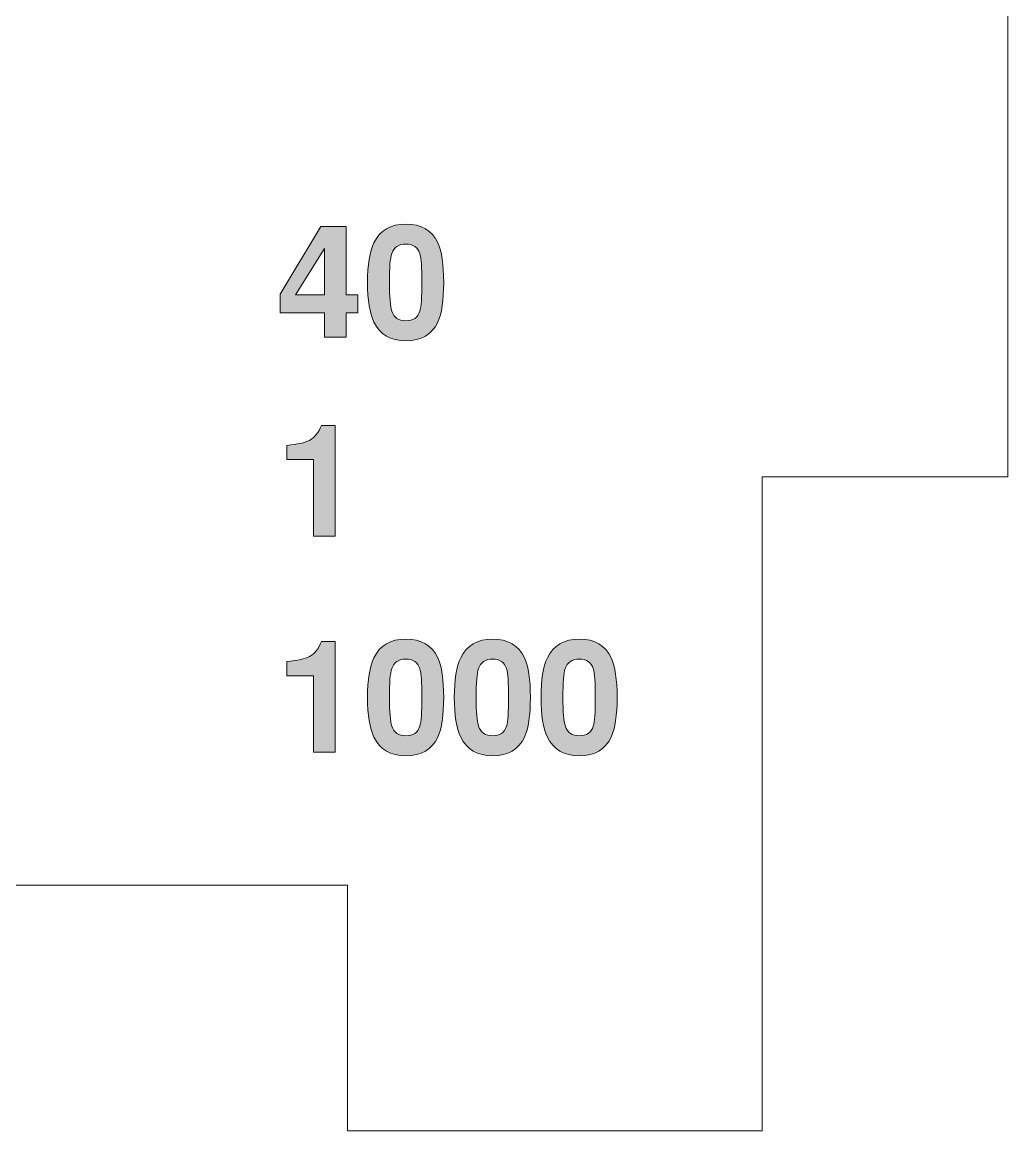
# Model space of a CAD drawing. Header units: inches. Extents: x 0.79 to 6.2, y -4.47 to -0.71.
# Drawn here: x 3.344 to 4.134, y -4.465 to -3.577 of the extents above; entities that cross this region are included whole.
import ezdxf

# ---------------------------------------------------------------- set-up
doc = ezdxf.new("R2010")
doc.units = ezdxf.units.IN
doc.header["$MEASUREMENT"] = 0
doc.layers.add('Layer 1', color=7, linetype='Continuous')

# ---------------------------------------------------------------- blocks, each defined once
blk = doc.blocks.new('block 35')
at = {"layer": 'Layer 1', "true_color": 0xed1f24}
h = blk.add_hatch(color=240, dxfattribs=at)
h.dxf.hatch_style = 2
edge = h.paths.add_edge_path()
edge.add_spline(control_points=[(3.68172, -3.78545), (3.68172, -3.7997), (3.68013, -3.81028), (3.67696, -3.8172), (3.6723, -3.8272), (3.6638, -3.8322), (3.65146, -3.8322), (3.63913, -3.8322), (3.63059, -3.8272), (3.62584, -3.8172), (3.62242, -3.81012), (3.62071, -3.79953), (3.62071, -3.78545), (3.62071, -3.77137), (3.62242, -3.76078), (3.62584, -3.7537), (3.63059, -3.7437), (3.63913, -3.7387), (3.65146, -3.7387), (3.6638, -3.7387), (3.6723, -3.7437), (3.67696, -3.7537), (3.68013, -3.76062), (3.68172, -3.7712), (3.68172, -3.78545)], knot_values=[0, 0, 0, 0, 1, 1, 1, 2, 2, 2, 3, 3, 3, 4, 4, 4, 5, 5, 5, 6, 6, 6, 7, 7, 7, 8, 8, 8, 8], degree=3, periodic=1)
edge = h.paths.add_edge_path()
edge.add_spline(control_points=[(3.66421, -3.78545), (3.66421, -3.77362), (3.66367, -3.76591), (3.66259, -3.76232), (3.66092, -3.75724), (3.65721, -3.7547), (3.65146, -3.7547), (3.64563, -3.7547), (3.64184, -3.75724), (3.64009, -3.76232), (3.63884, -3.76607), (3.63821, -3.77378), (3.63821, -3.78545), (3.63821, -3.79712), (3.63888, -3.80482), (3.64021, -3.80857), (3.64188, -3.81366), (3.64563, -3.8162), (3.65146, -3.8162), (3.65721, -3.8162), (3.66092, -3.81366), (3.66259, -3.80857), (3.66367, -3.80499), (3.66421, -3.79728), (3.66421, -3.78545)], knot_values=[0, 0, 0, 0, 1, 1, 1, 2, 2, 2, 3, 3, 3, 4, 4, 4, 5, 5, 5, 6, 6, 6, 7, 7, 7, 8, 8, 8, 8], degree=3, periodic=1)
h = blk.add_hatch(color=240, dxfattribs=at)
h.dxf.hatch_style = 2
h.paths.add_polyline_path([(3.61284, -3.80983), (3.60359, -3.80983), (3.60359, -3.82933), (3.58609, -3.82933), (3.58609, -3.80983), (3.55059, -3.80983), (3.55059, -3.79495), (3.58322, -3.7407), (3.60359, -3.7407), (3.60359, -3.79532), (3.61284, -3.79532)])
h.paths.add_polyline_path([(3.58609, -3.79532), (3.58609, -3.75823), (3.56306, -3.79532)])
at = {"layer": 'Layer 1', "lineweight": 0}
for points in [[(3.61284, -3.80983), (3.60359, -3.80983), (3.60359, -3.82933), (3.58609, -3.82933), (3.58609, -3.80983), (3.55059, -3.80983), (3.55059, -3.79495), (3.58322, -3.7407), (3.60359, -3.7407), (3.60359, -3.79532), (3.61284, -3.79532), (3.61284, -3.80983)], [(3.58609, -3.79532), (3.58609, -3.75823), (3.56306, -3.79532), (3.58609, -3.79532)]]:
    blk.add_lwpolyline(points, dxfattribs=at)
for points in [[(3.68172, -3.78545), (3.68172, -3.7997), (3.68013, -3.81028), (3.67696, -3.8172), (3.6723, -3.8272), (3.6638, -3.8322), (3.65146, -3.8322), (3.63913, -3.8322), (3.63059, -3.8272), (3.62584, -3.8172), (3.62242, -3.81012), (3.62071, -3.79953), (3.62071, -3.78545), (3.62071, -3.77137), (3.62242, -3.76078), (3.62584, -3.7537), (3.63059, -3.7437), (3.63913, -3.7387), (3.65146, -3.7387), (3.6638, -3.7387), (3.6723, -3.7437), (3.67696, -3.7537), (3.68013, -3.76062), (3.68172, -3.7712), (3.68172, -3.78545)], [(3.66421, -3.78545), (3.66421, -3.77362), (3.66367, -3.76591), (3.66259, -3.76232), (3.66092, -3.75724), (3.65721, -3.7547), (3.65146, -3.7547), (3.64563, -3.7547), (3.64184, -3.75724), (3.64009, -3.76232), (3.63884, -3.76607), (3.63821, -3.77378), (3.63821, -3.78545), (3.63821, -3.79712), (3.63888, -3.80482), (3.64021, -3.80857), (3.64188, -3.81366), (3.64563, -3.8162), (3.65146, -3.8162), (3.65721, -3.8162), (3.66092, -3.81366), (3.66259, -3.80857), (3.66367, -3.80499), (3.66421, -3.79728), (3.66421, -3.78545)]]:
    blk.add_open_spline(points, degree=3, knots=[0, 0, 0, 0, 1, 1, 1, 2, 2, 2, 3, 3, 3, 4, 4, 4, 5, 5, 5, 6, 6, 6, 7, 7, 7, 8, 8, 8, 8], dxfattribs=at)
blk = doc.blocks.new('block 37')
at = {"layer": 'Layer 1', "true_color": 0xed1f24}
h = blk.add_hatch(color=240, dxfattribs=at)
h.dxf.hatch_style = 2
edge = h.paths.add_edge_path()
edge.add_spline(control_points=[(3.59484, -3.98865), (3.59484, -3.98865), (3.57734, -3.98865), (3.57734, -3.98865), (3.57734, -3.98865), (3.57734, -3.9274), (3.57734, -3.9274), (3.57734, -3.9274), (3.55609, -3.9274), (3.55609, -3.9274), (3.55609, -3.9274), (3.55609, -3.91603), (3.55609, -3.91603), (3.56451, -3.9152), (3.57051, -3.91387), (3.57409, -3.91203), (3.57825, -3.90978), (3.58147, -3.90578), (3.58371, -3.90003), (3.58371, -3.90003), (3.59484, -3.90003), (3.59484, -3.90003), (3.59484, -3.90003), (3.59484, -3.98865), (3.59484, -3.98865)], knot_values=[0, 0, 0, 0, 1, 1, 1, 2, 2, 2, 3, 3, 3, 4, 4, 4, 5, 5, 5, 6, 6, 6, 7, 7, 7, 8, 8, 8, 8], degree=3, periodic=1)
at = {"layer": 'Layer 1', "lineweight": 0}
blk.add_open_spline([(3.59484, -3.98865), (3.59484, -3.98865), (3.57734, -3.98865), (3.57734, -3.98865), (3.57734, -3.98865), (3.57734, -3.9274), (3.57734, -3.9274), (3.57734, -3.9274), (3.55609, -3.9274), (3.55609, -3.9274), (3.55609, -3.9274), (3.55609, -3.91603), (3.55609, -3.91603), (3.56451, -3.9152), (3.57051, -3.91387), (3.57409, -3.91203), (3.57825, -3.90978), (3.58147, -3.90578), (3.58371, -3.90003), (3.58371, -3.90003), (3.59484, -3.90003), (3.59484, -3.90003), (3.59484, -3.90003), (3.59484, -3.98865), (3.59484, -3.98865)], degree=3, knots=[0, 0, 0, 0, 1, 1, 1, 2, 2, 2, 3, 3, 3, 4, 4, 4, 5, 5, 5, 6, 6, 6, 7, 7, 7, 8, 8, 8, 8], dxfattribs=at)
blk = doc.blocks.new('block 39')
at = {"layer": 'Layer 1', "true_color": 0xed1f24}
h = blk.add_hatch(color=240, dxfattribs=at)
h.dxf.hatch_style = 2
edge = h.paths.add_edge_path()
edge.add_spline(control_points=[(3.59484, -4.16187), (3.59484, -4.16187), (3.57734, -4.16187), (3.57734, -4.16187), (3.57734, -4.16187), (3.57734, -4.10062), (3.57734, -4.10062), (3.57734, -4.10062), (3.55609, -4.10062), (3.55609, -4.10062), (3.55609, -4.10062), (3.55609, -4.08925), (3.55609, -4.08925), (3.56451, -4.08841), (3.57051, -4.08708), (3.57409, -4.08525), (3.57825, -4.08299), (3.58147, -4.079), (3.58371, -4.07325), (3.58371, -4.07325), (3.59484, -4.07325), (3.59484, -4.07325), (3.59484, -4.07325), (3.59484, -4.16187), (3.59484, -4.16187)], knot_values=[0, 0, 0, 0, 1, 1, 1, 2, 2, 2, 3, 3, 3, 4, 4, 4, 5, 5, 5, 6, 6, 6, 7, 7, 7, 8, 8, 8, 8], degree=3, periodic=1)
h = blk.add_hatch(color=240, dxfattribs=at)
h.dxf.hatch_style = 2
edge = h.paths.add_edge_path()
edge.add_spline(control_points=[(3.68172, -4.11799), (3.68172, -4.13225), (3.68013, -4.14283), (3.67696, -4.14975), (3.6723, -4.15975), (3.6638, -4.16475), (3.65146, -4.16475), (3.63913, -4.16475), (3.63059, -4.15975), (3.62584, -4.14975), (3.62242, -4.14267), (3.62071, -4.13208), (3.62071, -4.11799), (3.62071, -4.10392), (3.62242, -4.09333), (3.62584, -4.08625), (3.63059, -4.07625), (3.63913, -4.07125), (3.65146, -4.07125), (3.6638, -4.07125), (3.6723, -4.07625), (3.67696, -4.08625), (3.68013, -4.09317), (3.68172, -4.10375), (3.68172, -4.11799)], knot_values=[0, 0, 0, 0, 1, 1, 1, 2, 2, 2, 3, 3, 3, 4, 4, 4, 5, 5, 5, 6, 6, 6, 7, 7, 7, 8, 8, 8, 8], degree=3, periodic=1)
edge = h.paths.add_edge_path()
edge.add_spline(control_points=[(3.66421, -4.11799), (3.66421, -4.10617), (3.66367, -4.09846), (3.66259, -4.09487), (3.66092, -4.08979), (3.65721, -4.08725), (3.65146, -4.08725), (3.64563, -4.08725), (3.64184, -4.08979), (3.64009, -4.09487), (3.63884, -4.09862), (3.63821, -4.10633), (3.63821, -4.11799), (3.63821, -4.12967), (3.63888, -4.13737), (3.64021, -4.14112), (3.64188, -4.14621), (3.64563, -4.14875), (3.65146, -4.14875), (3.65721, -4.14875), (3.66092, -4.14621), (3.66259, -4.14112), (3.66367, -4.13754), (3.66421, -4.12983), (3.66421, -4.11799)], knot_values=[0, 0, 0, 0, 1, 1, 1, 2, 2, 2, 3, 3, 3, 4, 4, 4, 5, 5, 5, 6, 6, 6, 7, 7, 7, 8, 8, 8, 8], degree=3, periodic=1)
h = blk.add_hatch(color=240, dxfattribs=at)
h.dxf.hatch_style = 2
edge = h.paths.add_edge_path()
edge.add_spline(control_points=[(3.75121, -4.11799), (3.75121, -4.13225), (3.74963, -4.14283), (3.74646, -4.14975), (3.74179, -4.15975), (3.7333, -4.16475), (3.72096, -4.16475), (3.70863, -4.16475), (3.70009, -4.15975), (3.69534, -4.14975), (3.69192, -4.14267), (3.69021, -4.13208), (3.69021, -4.11799), (3.69021, -4.10392), (3.69192, -4.09333), (3.69534, -4.08625), (3.70009, -4.07625), (3.70863, -4.07125), (3.72096, -4.07125), (3.7333, -4.07125), (3.74179, -4.07625), (3.74646, -4.08625), (3.74963, -4.09317), (3.75121, -4.10375), (3.75121, -4.11799)], knot_values=[0, 0, 0, 0, 1, 1, 1, 2, 2, 2, 3, 3, 3, 4, 4, 4, 5, 5, 5, 6, 6, 6, 7, 7, 7, 8, 8, 8, 8], degree=3, periodic=1)
edge = h.paths.add_edge_path()
edge.add_spline(control_points=[(3.73371, -4.11799), (3.73371, -4.10617), (3.73317, -4.09846), (3.73209, -4.09487), (3.73042, -4.08979), (3.72671, -4.08725), (3.72096, -4.08725), (3.71513, -4.08725), (3.71134, -4.08979), (3.70959, -4.09487), (3.70834, -4.09862), (3.70771, -4.10633), (3.70771, -4.11799), (3.70771, -4.12967), (3.70838, -4.13737), (3.70971, -4.14112), (3.71138, -4.14621), (3.71513, -4.14875), (3.72096, -4.14875), (3.72671, -4.14875), (3.73042, -4.14621), (3.73209, -4.14112), (3.73317, -4.13754), (3.73371, -4.12983), (3.73371, -4.11799)], knot_values=[0, 0, 0, 0, 1, 1, 1, 2, 2, 2, 3, 3, 3, 4, 4, 4, 5, 5, 5, 6, 6, 6, 7, 7, 7, 8, 8, 8, 8], degree=3, periodic=1)
h = blk.add_hatch(color=240, dxfattribs=at)
h.dxf.hatch_style = 2
edge = h.paths.add_edge_path()
edge.add_spline(control_points=[(3.82072, -4.11799), (3.82072, -4.13225), (3.81913, -4.14283), (3.81597, -4.14975), (3.8113, -4.15975), (3.8028, -4.16475), (3.79047, -4.16475), (3.77814, -4.16475), (3.76959, -4.15975), (3.76485, -4.14975), (3.76143, -4.14267), (3.75972, -4.13208), (3.75972, -4.11799), (3.75972, -4.10392), (3.76143, -4.09333), (3.76485, -4.08625), (3.76959, -4.07625), (3.77814, -4.07125), (3.79047, -4.07125), (3.8028, -4.07125), (3.8113, -4.07625), (3.81597, -4.08625), (3.81913, -4.09317), (3.82072, -4.10375), (3.82072, -4.11799)], knot_values=[0, 0, 0, 0, 1, 1, 1, 2, 2, 2, 3, 3, 3, 4, 4, 4, 5, 5, 5, 6, 6, 6, 7, 7, 7, 8, 8, 8, 8], degree=3, periodic=1)
edge = h.paths.add_edge_path()
edge.add_spline(control_points=[(3.80322, -4.11799), (3.80322, -4.10617), (3.80267, -4.09846), (3.8016, -4.09487), (3.79993, -4.08979), (3.79622, -4.08725), (3.79047, -4.08725), (3.78463, -4.08725), (3.78084, -4.08979), (3.77909, -4.09487), (3.77785, -4.09862), (3.77721, -4.10633), (3.77721, -4.11799), (3.77721, -4.12967), (3.77789, -4.13737), (3.77922, -4.14112), (3.78088, -4.14621), (3.78463, -4.14875), (3.79047, -4.14875), (3.79622, -4.14875), (3.79993, -4.14621), (3.8016, -4.14112), (3.80267, -4.13754), (3.80322, -4.12983), (3.80322, -4.11799)], knot_values=[0, 0, 0, 0, 1, 1, 1, 2, 2, 2, 3, 3, 3, 4, 4, 4, 5, 5, 5, 6, 6, 6, 7, 7, 7, 8, 8, 8, 8], degree=3, periodic=1)
at = {"layer": 'Layer 1', "lineweight": 0}
for points in [[(3.59484, -4.16187), (3.59484, -4.16187), (3.57734, -4.16187), (3.57734, -4.16187), (3.57734, -4.16187), (3.57734, -4.10062), (3.57734, -4.10062), (3.57734, -4.10062), (3.55609, -4.10062), (3.55609, -4.10062), (3.55609, -4.10062), (3.55609, -4.08925), (3.55609, -4.08925), (3.56451, -4.08841), (3.57051, -4.08708), (3.57409, -4.08525), (3.57825, -4.08299), (3.58147, -4.079), (3.58371, -4.07325), (3.58371, -4.07325), (3.59484, -4.07325), (3.59484, -4.07325), (3.59484, -4.07325), (3.59484, -4.16187), (3.59484, -4.16187)], [(3.68172, -4.11799), (3.68172, -4.13225), (3.68013, -4.14283), (3.67696, -4.14975), (3.6723, -4.15975), (3.6638, -4.16475), (3.65146, -4.16475), (3.63913, -4.16475), (3.63059, -4.15975), (3.62584, -4.14975), (3.62242, -4.14267), (3.62071, -4.13208), (3.62071, -4.11799), (3.62071, -4.10392), (3.62242, -4.09333), (3.62584, -4.08625), (3.63059, -4.07625), (3.63913, -4.07125), (3.65146, -4.07125), (3.6638, -4.07125), (3.6723, -4.07625), (3.67696, -4.08625), (3.68013, -4.09317), (3.68172, -4.10375), (3.68172, -4.11799)], [(3.75121, -4.11799), (3.75121, -4.13225), (3.74963, -4.14283), (3.74646, -4.14975), (3.74179, -4.15975), (3.7333, -4.16475), (3.72096, -4.16475), (3.70863, -4.16475), (3.70009, -4.15975), (3.69534, -4.14975), (3.69192, -4.14267), (3.69021, -4.13208), (3.69021, -4.11799), (3.69021, -4.10392), (3.69192, -4.09333), (3.69534, -4.08625), (3.70009, -4.07625), (3.70863, -4.07125), (3.72096, -4.07125), (3.7333, -4.07125), (3.74179, -4.07625), (3.74646, -4.08625), (3.74963, -4.09317), (3.75121, -4.10375), (3.75121, -4.11799)], [(3.82072, -4.11799), (3.82072, -4.13225), (3.81913, -4.14283), (3.81597, -4.14975), (3.8113, -4.15975), (3.8028, -4.16475), (3.79047, -4.16475), (3.77814, -4.16475), (3.76959, -4.15975), (3.76485, -4.14975), (3.76143, -4.14267), (3.75972, -4.13208), (3.75972, -4.11799), (3.75972, -4.10392), (3.76143, -4.09333), (3.76485, -4.08625), (3.76959, -4.07625), (3.77814, -4.07125), (3.79047, -4.07125), (3.8028, -4.07125), (3.8113, -4.07625), (3.81597, -4.08625), (3.81913, -4.09317), (3.82072, -4.10375), (3.82072, -4.11799)], [(3.66421, -4.11799), (3.66421, -4.10617), (3.66367, -4.09846), (3.66259, -4.09487), (3.66092, -4.08979), (3.65721, -4.08725), (3.65146, -4.08725), (3.64563, -4.08725), (3.64184, -4.08979), (3.64009, -4.09487), (3.63884, -4.09862), (3.63821, -4.10633), (3.63821, -4.11799), (3.63821, -4.12967), (3.63888, -4.13737), (3.64021, -4.14112), (3.64188, -4.14621), (3.64563, -4.14875), (3.65146, -4.14875), (3.65721, -4.14875), (3.66092, -4.14621), (3.66259, -4.14112), (3.66367, -4.13754), (3.66421, -4.12983), (3.66421, -4.11799)], [(3.73371, -4.11799), (3.73371, -4.10617), (3.73317, -4.09846), (3.73209, -4.09487), (3.73042, -4.08979), (3.72671, -4.08725), (3.72096, -4.08725), (3.71513, -4.08725), (3.71134, -4.08979), (3.70959, -4.09487), (3.70834, -4.09862), (3.70771, -4.10633), (3.70771, -4.11799), (3.70771, -4.12967), (3.70838, -4.13737), (3.70971, -4.14112), (3.71138, -4.14621), (3.71513, -4.14875), (3.72096, -4.14875), (3.72671, -4.14875), (3.73042, -4.14621), (3.73209, -4.14112), (3.73317, -4.13754), (3.73371, -4.12983), (3.73371, -4.11799)], [(3.80322, -4.11799), (3.80322, -4.10617), (3.80267, -4.09846), (3.8016, -4.09487), (3.79993, -4.08979), (3.79622, -4.08725), (3.79047, -4.08725), (3.78463, -4.08725), (3.78084, -4.08979), (3.77909, -4.09487), (3.77785, -4.09862), (3.77721, -4.10633), (3.77721, -4.11799), (3.77721, -4.12967), (3.77789, -4.13737), (3.77922, -4.14112), (3.78088, -4.14621), (3.78463, -4.14875), (3.79047, -4.14875), (3.79622, -4.14875), (3.79993, -4.14621), (3.8016, -4.14112), (3.80267, -4.13754), (3.80322, -4.12983), (3.80322, -4.11799)]]:
    blk.add_open_spline(points, degree=3, knots=[0, 0, 0, 0, 1, 1, 1, 2, 2, 2, 3, 3, 3, 4, 4, 4, 5, 5, 5, 6, 6, 6, 7, 7, 7, 8, 8, 8, 8], dxfattribs=at)
blk = doc.blocks.new('block 33')
at = {"layer": 'Layer 1'}
for name in ['block 35', 'block 37', 'block 39']:
    blk.add_blockref(name, (0, 0), dxfattribs=at)
blk = doc.blocks.new('block 2')
at = {"layer": 'Layer 1', "color": 7, "lineweight": 5, "true_color": 0xffffff}
for points in [[(4.13381, -3.40945), (4.13381, -3.94111)], [(3.93694, -3.94111), (3.93694, -4.46528)], [(4.13381, -3.94111), (3.93694, -3.94111)], [(3.08305, -4.26834), (3.60472, -4.26834)], [(3.60472, -4.46528), (3.60472, -4.26834)], [(3.60472, -4.46528), (3.93694, -4.46528)]]:
    blk.add_lwpolyline(points, dxfattribs=at)
at = {"layer": 'Layer 1'}
blk.add_blockref('block 33', (0, 0), dxfattribs=at)

msp = doc.modelspace()

# ---------------------------------------------------------------- block references
at = {"layer": 'Layer 1'}
msp.add_blockref('block 2', (0, 0), dxfattribs=at)

doc.saveas('drawing.dxf')
